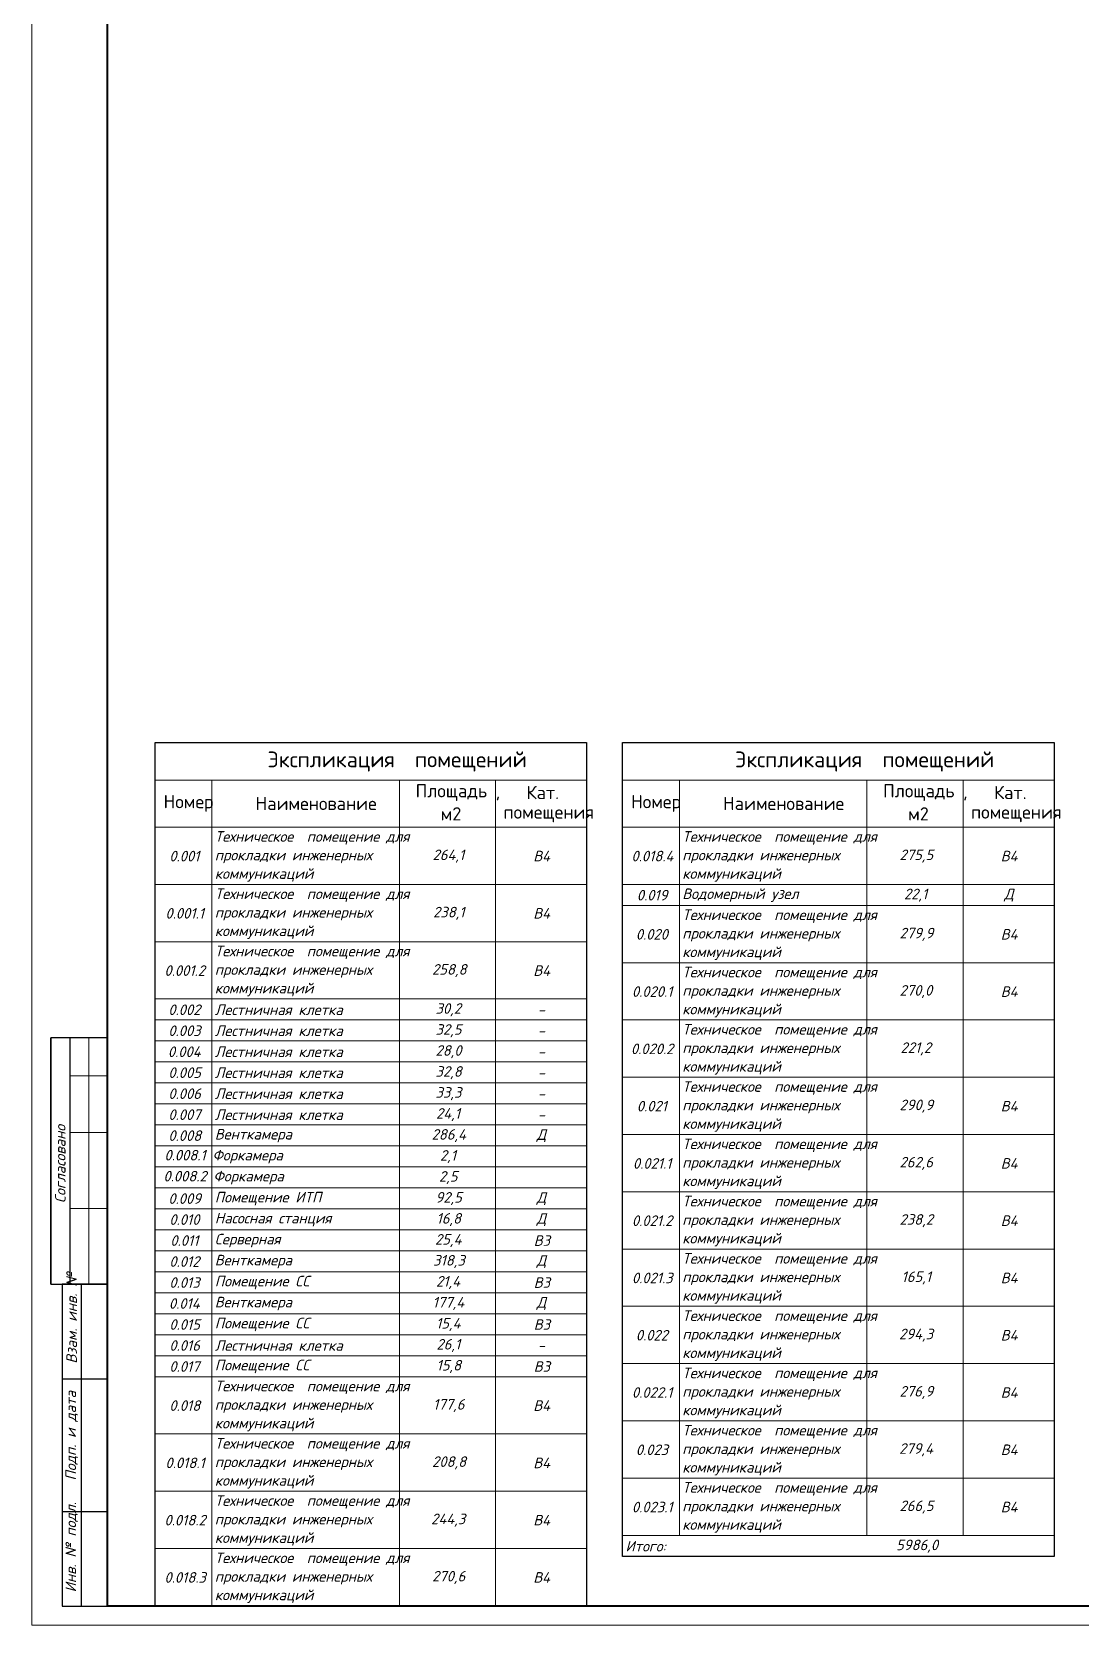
# Model space of a CAD drawing. Header units: millimetres. Extents: x -81576 to 1046824, y -248937 to 691537.
# Drawn here: x -81576 to -53878, y 507028 to 549078 of the extents above; entities that cross this region are included whole.
import ezdxf

# ---------------------------------------------------------------- set-up
doc = ezdxf.new("R2010")
doc.units = ezdxf.units.MM
doc.layers.add('PDF _Геометрия', color=7, linetype='Continuous', true_color=0x1d1d1d)
doc.layers.add('PDF _Текст', color=7, linetype='Continuous')
doc.styles.add('PDF ISOCPEUR', font='isocpeur.ttf')
doc.styles.add('PDF ISOCPEUR Italic', font='isocpeui.ttf')

msp = doc.modelspace()

# ---------------------------------------------------------------- linework, layer by layer
at = {"layer": 'PDF _Геометрия', "color": 7, "lineweight": 20}
msp.add_lwpolyline([(37323.8, 591127.9), (37323.8, 507027.9), (-81576.3, 507027.9), (-81576.3, 591127.9)], close=True, dxfattribs=at)
at = {"layer": 'PDF _Геометрия', "color": 7, "lineweight": 40}
msp.add_lwpolyline([(36823.8, 590627.9), (36823.8, 507527.9), (-79576.3, 507527.9), (-79576.3, 590627.9)], close=True, dxfattribs=at)
at = {"layer": 'PDF _Геометрия', "color": 7, "lineweight": 30}
for points in [[(-78321.4, 530326.9), (-66933.7, 530326.9), (-66933.7, 529326.9), (-66933.7, 507538.1), (-78321.4, 507538.1), (-78321.4, 529326.9)], [(-65981.2, 530326.9), (-54593.5, 530326.9), (-54593.5, 529326.9), (-54593.5, 508841.9), (-65981.2, 508841.9), (-65981.2, 529326.9)]]:
    msp.add_lwpolyline(points, close=True, dxfattribs=at)
at = {"layer": 'PDF _Геометрия', "color": 7, "lineweight": 9}
for points in [[(-78321.4, 529326.9), (-66933.7, 529326.9)], [(-76821.4, 529326.9), (-76821.4, 528087.7), (-76821.4, 526576.2), (-76821.4, 525064.7), (-76821.4, 523553.2), (-76821.4, 522999.3), (-76821.4, 522445.5), (-76821.4, 521891.7), (-76821.4, 521337.8), (-76821.4, 520784), (-76821.4, 520230.2), (-76821.4, 519676.3), (-76821.4, 519122.5), (-76821.4, 518568.6), (-76821.4, 518014.8), (-76821.4, 517461), (-76821.4, 516907.1), (-76821.4, 516353.3), (-76821.4, 515799.5), (-76821.4, 515245.6), (-76821.4, 514691.8), (-76821.4, 514137.9), (-76821.4, 513584.1), (-76821.4, 512072.6), (-76821.4, 510561.1), (-76821.4, 509049.6), (-76821.4, 507538.1)], [(-71873.7, 529326.9), (-71873.7, 528087.7), (-71873.7, 526576.2), (-71873.7, 525064.7), (-71873.7, 523553.2), (-71873.7, 522999.3), (-71873.7, 522445.5), (-71873.7, 521891.7), (-71873.7, 521337.8), (-71873.7, 520784), (-71873.7, 520230.2), (-71873.7, 519676.3), (-71873.7, 519122.5), (-71873.7, 518568.6), (-71873.7, 518014.8), (-71873.7, 517461), (-71873.7, 516907.1), (-71873.7, 516353.3), (-71873.7, 515799.5), (-71873.7, 515245.6), (-71873.7, 514691.8), (-71873.7, 514137.9), (-71873.7, 513584.1), (-71873.7, 512072.6), (-71873.7, 510561.1), (-71873.7, 509049.6), (-71873.7, 507538.1)], [(-69333.7, 529326.9), (-69333.7, 528087.7), (-69333.7, 526576.2), (-69333.7, 525064.7), (-69333.7, 523553.2), (-69333.7, 522999.3), (-69333.7, 522445.5), (-69333.7, 521891.7), (-69333.7, 521337.8), (-69333.7, 520784), (-69333.7, 520230.2), (-69333.7, 519676.3), (-69333.7, 519122.5), (-69333.7, 518568.6), (-69333.7, 518014.8), (-69333.7, 517461), (-69333.7, 516907.1), (-69333.7, 516353.3), (-69333.7, 515799.5), (-69333.7, 515245.6), (-69333.7, 514691.8), (-69333.7, 514137.9), (-69333.7, 513584.1), (-69333.7, 512072.6), (-69333.7, 510561.1), (-69333.7, 509049.6), (-69333.7, 507538.1)], [(-65981.2, 529326.9), (-54593.5, 529326.9)], [(-64481.2, 529326.9), (-64481.2, 528087.7), (-64481.2, 526576.2), (-64481.2, 526022.4), (-64481.2, 524510.9), (-64481.2, 522999.3), (-64481.2, 521487.8), (-64481.2, 519976.3), (-64481.2, 518464.8), (-64481.2, 516953.3), (-64481.2, 515441.8), (-64481.2, 513930.3), (-64481.2, 512418.8), (-64481.2, 510907.2), (-64481.2, 509395.7)], [(-59533.5, 529326.9), (-59533.5, 528087.7), (-59533.5, 526576.2), (-59533.5, 526022.4), (-59533.5, 524510.9), (-59533.5, 522999.3), (-59533.5, 521487.8), (-59533.5, 519976.3), (-59533.5, 518464.8), (-59533.5, 516953.3), (-59533.5, 515441.8), (-59533.5, 513930.3), (-59533.5, 512418.8), (-59533.5, 510907.2), (-59533.5, 509395.7)], [(-56993.5, 529326.9), (-56993.5, 528087.7), (-56993.5, 526576.2), (-56993.5, 526022.4), (-56993.5, 524510.9), (-56993.5, 522999.3), (-56993.5, 521487.8), (-56993.5, 519976.3), (-56993.5, 518464.8), (-56993.5, 516953.3), (-56993.5, 515441.8), (-56993.5, 513930.3), (-56993.5, 512418.8), (-56993.5, 510907.2), (-56993.5, 509395.7)], [(-66933.7, 528087.7), (-69333.7, 528087.7), (-71873.7, 528087.7), (-76821.4, 528087.7), (-78321.4, 528087.7)], [(-54593.5, 528087.7), (-56993.5, 528087.7), (-59533.5, 528087.7), (-64481.2, 528087.7), (-65981.2, 528087.7)], [(-66933.7, 526576.2), (-69333.7, 526576.2), (-71873.7, 526576.2), (-76821.4, 526576.2), (-78321.4, 526576.2)], [(-54593.5, 526576.2), (-56993.5, 526576.2), (-59533.5, 526576.2), (-64481.2, 526576.2), (-65981.2, 526576.2)], [(-54593.5, 526022.4), (-56993.5, 526022.4), (-59533.5, 526022.4), (-64481.2, 526022.4), (-65981.2, 526022.4)], [(-66933.7, 525064.7), (-69333.7, 525064.7), (-71873.7, 525064.7), (-76821.4, 525064.7), (-78321.4, 525064.7)], [(-54593.5, 524510.9), (-56993.5, 524510.9), (-59533.5, 524510.9), (-64481.2, 524510.9), (-65981.2, 524510.9)], [(-66933.7, 523553.2), (-69333.7, 523553.2), (-71873.7, 523553.2), (-76821.4, 523553.2), (-78321.4, 523553.2)], [(-66933.7, 522999.3), (-69333.7, 522999.3), (-71873.7, 522999.3), (-76821.4, 522999.3), (-78321.4, 522999.3)], [(-54593.5, 522999.3), (-56993.5, 522999.3), (-59533.5, 522999.3), (-64481.2, 522999.3), (-65981.2, 522999.3)], [(-80076.3, 522527.9), (-80076.3, 516027.9)], [(-79576.3, 522527.9), (-79576.3, 516027.9)], [(-66933.7, 522445.5), (-69333.7, 522445.5), (-71873.7, 522445.5), (-76821.4, 522445.5), (-78321.4, 522445.5)], [(-66933.7, 521891.7), (-69333.7, 521891.7), (-71873.7, 521891.7), (-76821.4, 521891.7), (-78321.4, 521891.7)], [(-80576.3, 521527.9), (-79576.3, 521527.9)], [(-54593.5, 521487.8), (-56993.5, 521487.8), (-59533.5, 521487.8), (-64481.2, 521487.8), (-65981.2, 521487.8)], [(-66933.7, 521337.8), (-69333.7, 521337.8), (-71873.7, 521337.8), (-76821.4, 521337.8), (-78321.4, 521337.8)], [(-66933.7, 520784), (-69333.7, 520784), (-71873.7, 520784), (-76821.4, 520784), (-78321.4, 520784)], [(-66933.7, 520230.2), (-69333.7, 520230.2), (-71873.7, 520230.2), (-76821.4, 520230.2), (-78321.4, 520230.2)], [(-80576.3, 520027.9), (-79576.3, 520027.9)], [(-54593.5, 519976.3), (-56993.5, 519976.3), (-59533.5, 519976.3), (-64481.2, 519976.3), (-65981.2, 519976.3)], [(-66933.7, 519676.3), (-69333.7, 519676.3), (-71873.7, 519676.3), (-76821.4, 519676.3), (-78321.4, 519676.3)], [(-66933.7, 519122.5), (-69333.7, 519122.5), (-71873.7, 519122.5), (-76821.4, 519122.5), (-78321.4, 519122.5)], [(-66933.7, 518568.6), (-69333.7, 518568.6), (-71873.7, 518568.6), (-76821.4, 518568.6), (-78321.4, 518568.6)], [(-54593.5, 518464.8), (-56993.5, 518464.8), (-59533.5, 518464.8), (-64481.2, 518464.8), (-65981.2, 518464.8)], [(-80576.3, 518027.9), (-79576.3, 518027.9)], [(-66933.7, 518014.8), (-69333.7, 518014.8), (-71873.7, 518014.8), (-76821.4, 518014.8), (-78321.4, 518014.8)], [(-66933.7, 517461), (-69333.7, 517461), (-71873.7, 517461), (-76821.4, 517461), (-78321.4, 517461)], [(-66933.7, 516907.1), (-69333.7, 516907.1), (-71873.7, 516907.1), (-76821.4, 516907.1), (-78321.4, 516907.1)], [(-54593.5, 516953.3), (-56993.5, 516953.3), (-59533.5, 516953.3), (-64481.2, 516953.3), (-65981.2, 516953.3)], [(-66933.7, 516353.3), (-69333.7, 516353.3), (-71873.7, 516353.3), (-76821.4, 516353.3), (-78321.4, 516353.3)], [(-66933.7, 515799.5), (-69333.7, 515799.5), (-71873.7, 515799.5), (-76821.4, 515799.5), (-78321.4, 515799.5)], [(-66933.7, 515245.6), (-69333.7, 515245.6), (-71873.7, 515245.6), (-76821.4, 515245.6), (-78321.4, 515245.6)], [(-54593.5, 515441.8), (-56993.5, 515441.8), (-59533.5, 515441.8), (-64481.2, 515441.8), (-65981.2, 515441.8)], [(-66933.7, 514691.8), (-69333.7, 514691.8), (-71873.7, 514691.8), (-76821.4, 514691.8), (-78321.4, 514691.8)], [(-66933.7, 514137.9), (-69333.7, 514137.9), (-71873.7, 514137.9), (-76821.4, 514137.9), (-78321.4, 514137.9)], [(-54593.5, 513930.3), (-56993.5, 513930.3), (-59533.5, 513930.3), (-64481.2, 513930.3), (-65981.2, 513930.3)], [(-66933.7, 513584.1), (-69333.7, 513584.1), (-71873.7, 513584.1), (-76821.4, 513584.1), (-78321.4, 513584.1)], [(-54593.5, 512418.8), (-56993.5, 512418.8), (-59533.5, 512418.8), (-64481.2, 512418.8), (-65981.2, 512418.8)], [(-66933.7, 512072.6), (-69333.7, 512072.6), (-71873.7, 512072.6), (-76821.4, 512072.6), (-78321.4, 512072.6)], [(-66933.7, 510561.1), (-69333.7, 510561.1), (-71873.7, 510561.1), (-76821.4, 510561.1), (-78321.4, 510561.1)], [(-54593.5, 510907.2), (-56993.5, 510907.2), (-59533.5, 510907.2), (-64481.2, 510907.2), (-65981.2, 510907.2)], [(-54593.5, 509395.7), (-56993.5, 509395.7), (-59533.5, 509395.7), (-64481.2, 509395.7), (-65981.2, 509395.7)], [(-66933.7, 509049.6), (-69333.7, 509049.6), (-71873.7, 509049.6), (-76821.4, 509049.6), (-78321.4, 509049.6)]]:
    msp.add_lwpolyline(points, dxfattribs=at)
at = {"layer": 'PDF _Геометрия', "color": 7, "lineweight": 30}
for points in [[(-79576.3, 522527.9), (-81076.3, 522527.9), (-81076.3, 516027.9), (-79576.3, 516027.9), (-80776.3, 516027.9), (-80776.3, 507527.9), (-79576.3, 507527.9)], [(-81076.3, 516027.9), (-81076.3, 522527.9)], [(-80576.3, 522527.9), (-80576.3, 516027.9)], [(-80276.3, 516027.9), (-80276.3, 507527.9)], [(-80776.3, 513527.9), (-79576.3, 513527.9)], [(-80776.3, 510027.9), (-79576.3, 510027.9)]]:
    msp.add_lwpolyline(points, dxfattribs=at)

# ---------------------------------------------------------------- texts
at = {"layer": 'PDF _Текст', "attachment_point": 4}
for s, insert, char_height, style in [('Экспликация  помещений', (-75355.1, 529820.2), 416.091, 'PDF ISOCPEUR'), ('Экспликация  помещений', (-63014.9, 529820.2), 416.091, 'PDF ISOCPEUR'), ('Площадь ,', (-71446.7, 529001.3), 348.98, 'PDF ISOCPEUR'), ('Кат.', (-68519.2, 529001.3), 348.98, 'PDF ISOCPEUR'), ('Площадь ,', (-59106.5, 529001.3), 348.98, 'PDF ISOCPEUR'), ('Кат.', (-56179, 529001.3), 348.98, 'PDF ISOCPEUR'), ('Номер', (-78098.5, 528714), 348.98, 'PDF ISOCPEUR'), ('Наименование', (-75671.7, 528714), 348.979, 'PDF ISOCPEUR'), ('м2', (-70785.4, 528439.1), 348.98, 'PDF ISOCPEUR'), ('Номер', (-65758.2, 528714), 348.98, 'PDF ISOCPEUR'), ('Наименование', (-63331.5, 528714), 348.979, 'PDF ISOCPEUR'), ('м2', (-58445.1, 528439.1), 348.98, 'PDF ISOCPEUR'), ('помещения', (-69127.7, 528439.1), 348.98, 'PDF ISOCPEUR'), ('помещения', (-56787.5, 528439.1), 348.98, 'PDF ISOCPEUR'), ('Техническое  помещение для', (-76746.4, 527804.1), 279.4, 'PDF ISOCPEUR Italic'), ('Техническое  помещение для', (-64406.2, 527804.1), 279.4, 'PDF ISOCPEUR Italic'), ('0.001', (-77947.4, 527325.3), 279.4, 'PDF ISOCPEUR Italic'), ('прокладки инженерных', (-76746.4, 527314.7), 279.4, 'PDF ISOCPEUR Italic'), ('264,1', (-70998.3, 527325.3), 279.4, 'PDF ISOCPEUR Italic'), ('В4', (-68340.4, 527325.3), 279.4, 'PDF ISOCPEUR Italic'), ('0.018.4', (-65749.1, 527325.3), 279.4, 'PDF ISOCPEUR Italic'), ('прокладки инженерных', (-64406.2, 527314.7), 279.4, 'PDF ISOCPEUR Italic'), ('275,5', (-58671.8, 527325.3), 279.4, 'PDF ISOCPEUR Italic'), ('В4', (-56000.1, 527325.3), 279.4, 'PDF ISOCPEUR Italic'), ('коммуникаций', (-76746.4, 526825.2), 279.4, 'PDF ISOCPEUR Italic'), ('коммуникаций', (-64406.2, 526825.2), 279.4, 'PDF ISOCPEUR Italic'), ('Техническое  помещение для', (-76746.4, 526292.6), 279.4, 'PDF ISOCPEUR Italic'), ('Водомерный узел', (-64406.2, 526292.6), 279.4, 'PDF ISOCPEUR Italic'), ('0.019', (-65607.2, 526292.6), 279.4, 'PDF ISOCPEUR Italic'), ('22,1', (-58554.8, 526292.6), 279.4, 'PDF ISOCPEUR Italic'), ('Д', (-55910.5, 526292.6), 279.4, 'PDF ISOCPEUR Italic'), ('0.001.1', (-78050.7, 525813.8), 279.4, 'PDF ISOCPEUR Italic'), ('прокладки инженерных', (-76746.4, 525803.1), 279.4, 'PDF ISOCPEUR Italic'), ('238,1', (-70985.9, 525813.8), 279.4, 'PDF ISOCPEUR Italic'), ('В4', (-68340.4, 525813.8), 279.4, 'PDF ISOCPEUR Italic'), ('Техническое  помещение для', (-64406.2, 525738.8), 279.4, 'PDF ISOCPEUR Italic'), ('коммуникаций', (-76746.4, 525313.7), 279.4, 'PDF ISOCPEUR Italic'), ('0.020', (-65633.3, 525260), 279.4, 'PDF ISOCPEUR Italic'), ('прокладки инженерных', (-64406.2, 525249.3), 279.4, 'PDF ISOCPEUR Italic'), ('279,9', (-58671.8, 525260), 279.4, 'PDF ISOCPEUR Italic'), ('В4', (-56000.2, 525260), 279.4, 'PDF ISOCPEUR Italic'), ('Техническое  помещение для', (-76746.4, 524781.1), 279.4, 'PDF ISOCPEUR Italic'), ('коммуникаций', (-64406.2, 524759.8), 279.4, 'PDF ISOCPEUR Italic'), ('0.001.2', (-78076.8, 524302.3), 279.4, 'PDF ISOCPEUR Italic'), ('прокладки инженерных', (-76746.4, 524291.6), 279.4, 'PDF ISOCPEUR Italic'), ('258,8', (-71012, 524302.3), 279.4, 'PDF ISOCPEUR Italic'), ('В4', (-68340.4, 524302.3), 279.4, 'PDF ISOCPEUR Italic'), ('Техническое  помещение для', (-64406.2, 524227.3), 279.4, 'PDF ISOCPEUR Italic'), ('коммуникаций', (-76746.4, 523802.2), 279.4, 'PDF ISOCPEUR Italic'), ('0.020.1', (-65736.6, 523748.4), 279.4, 'PDF ISOCPEUR Italic'), ('прокладки инженерных', (-64406.2, 523737.8), 279.4, 'PDF ISOCPEUR Italic'), ('270,0', (-58671.8, 523748.4), 279.4, 'PDF ISOCPEUR Italic'), ('В4', (-56000.2, 523748.4), 279.4, 'PDF ISOCPEUR Italic'), ('0.002', (-77973.5, 523269.6), 279.4, 'PDF ISOCPEUR Italic'), ('Лестничная клетка', (-76746.4, 523269.6), 279.4, 'PDF ISOCPEUR Italic'), ('30,2', (-70921.2, 523269.6), 279.4, 'PDF ISOCPEUR Italic'), ('-', (-68224.6, 523269.6), 279.4, 'PDF ISOCPEUR Italic'), ('коммуникаций', (-64406.2, 523248.3), 279.4, 'PDF ISOCPEUR Italic'), ('0.003', (-77973.5, 522715.8), 279.4, 'PDF ISOCPEUR Italic'), ('Лестничная клетка', (-76746.4, 522715.8), 279.4, 'PDF ISOCPEUR Italic'), ('32,5', (-70921.2, 522715.8), 279.4, 'PDF ISOCPEUR Italic'), ('-', (-68224.6, 522715.8), 279.4, 'PDF ISOCPEUR Italic'), ('Техническое  помещение для', (-64406.2, 522715.8), 279.4, 'PDF ISOCPEUR Italic'), ('0.004', (-77986, 522161.9), 279.4, 'PDF ISOCPEUR Italic'), ('Лестничная клетка', (-76746.4, 522161.9), 279.4, 'PDF ISOCPEUR Italic'), ('28,0', (-70921.2, 522161.9), 279.4, 'PDF ISOCPEUR Italic'), ('0.020.2', (-65762.8, 522236.9), 279.4, 'PDF ISOCPEUR Italic'), ('прокладки инженерных', (-64406.2, 522226.3), 279.4, 'PDF ISOCPEUR Italic'), ('221,2', (-58645.7, 522236.9), 279.4, 'PDF ISOCPEUR Italic'), ('-', (-68224.6, 522161.9), 279.4, 'PDF ISOCPEUR Italic'), ('коммуникаций', (-64406.2, 521736.8), 279.4, 'PDF ISOCPEUR Italic'), ('0.005', (-77973.5, 521608.1), 279.4, 'PDF ISOCPEUR Italic'), ('Лестничная клетка', (-76746.4, 521608.1), 279.4, 'PDF ISOCPEUR Italic'), ('32,8', (-70921.2, 521608.1), 279.4, 'PDF ISOCPEUR Italic'), ('-', (-68224.6, 521608.1), 279.4, 'PDF ISOCPEUR Italic'), ('0.006', (-77973.5, 521054.3), 279.4, 'PDF ISOCPEUR Italic'), ('Лестничная клетка', (-76746.4, 521054.3), 279.4, 'PDF ISOCPEUR Italic'), ('33,3', (-70921.1, 521054.3), 279.4, 'PDF ISOCPEUR Italic'), ('-', (-68224.6, 521054.3), 279.4, 'PDF ISOCPEUR Italic'), ('Техническое  помещение для', (-64406.2, 521204.3), 279.4, 'PDF ISOCPEUR Italic'), ('0.007', (-77973.5, 520500.4), 279.4, 'PDF ISOCPEUR Italic'), ('Лестничная клетка', (-76746.4, 520500.4), 279.4, 'PDF ISOCPEUR Italic'), ('24,1', (-70907.4, 520500.4), 279.4, 'PDF ISOCPEUR Italic'), ('0.021', (-65607.2, 520725.4), 279.4, 'PDF ISOCPEUR Italic'), ('прокладки инженерных', (-64406.2, 520714.8), 279.4, 'PDF ISOCPEUR Italic'), ('290,9', (-58671.9, 520725.4), 279.4, 'PDF ISOCPEUR Italic'), ('В4', (-56000.2, 520725.4), 279.4, 'PDF ISOCPEUR Italic'), ('-', (-68224.6, 520500.4), 279.4, 'PDF ISOCPEUR Italic'), ('коммуникаций', (-64406.2, 520225.3), 279.4, 'PDF ISOCPEUR Italic'), ('0.008', (-77973.5, 519946.6), 279.4, 'PDF ISOCPEUR Italic'), ('Венткамера', (-76746.4, 519946.6), 279.4, 'PDF ISOCPEUR Italic'), ('286,4', (-71024.5, 519946.6), 279.4, 'PDF ISOCPEUR Italic'), ('Д', (-68250.7, 519946.6), 279.4, 'PDF ISOCPEUR Italic'), ('Техническое  помещение для', (-64406.2, 519692.7), 279.4, 'PDF ISOCPEUR Italic'), ('0.008.1 Форкамера', (-78076.8, 519392.8), 279.4, 'PDF ISOCPEUR Italic'), ('2,1', (-70804.1, 519392.8), 279.4, 'PDF ISOCPEUR Italic'), ('0.021.1', (-65710.5, 519213.9), 279.4, 'PDF ISOCPEUR Italic'), ('262,6', (-58671.9, 519213.9), 279.4, 'PDF ISOCPEUR Italic'), ('В4', (-56000.2, 519213.9), 279.4, 'PDF ISOCPEUR Italic'), ('0.008.2 Форкамера', (-78103, 518838.9), 279.4, 'PDF ISOCPEUR Italic'), ('2,5', (-70830.3, 518838.9), 279.4, 'PDF ISOCPEUR Italic'), ('прокладки инженерных', (-64406.2, 519203.3), 279.4, 'PDF ISOCPEUR Italic'), ('коммуникаций', (-64406.3, 518713.8), 279.4, 'PDF ISOCPEUR Italic'), ('0.009', (-77973.5, 518285.1), 279.4, 'PDF ISOCPEUR Italic'), ('Помещение ИТП', (-76746.4, 518285.1), 279.4, 'PDF ISOCPEUR Italic'), ('92,5', (-70921.1, 518285.1), 279.4, 'PDF ISOCPEUR Italic'), ('Д', (-68250.7, 518285.1), 279.4, 'PDF ISOCPEUR Italic'), ('Техническое  помещение для', (-64406.3, 518181.2), 279.4, 'PDF ISOCPEUR Italic'), ('0.010', (-77947.4, 517731.2), 279.4, 'PDF ISOCPEUR Italic'), ('Насосная станция', (-76746.4, 517731.2), 279.4, 'PDF ISOCPEUR Italic'), ('16,8', (-70895, 517731.2), 279.4, 'PDF ISOCPEUR Italic'), ('Д', (-68250.7, 517731.2), 279.4, 'PDF ISOCPEUR Italic'), ('0.021.2', (-65736.7, 517702.4), 279.4, 'PDF ISOCPEUR Italic'), ('прокладки инженерных', (-64406.3, 517691.8), 279.4, 'PDF ISOCPEUR Italic'), ('238,2', (-58671.9, 517702.4), 279.4, 'PDF ISOCPEUR Italic'), ('В4', (-56000.2, 517702.4), 279.4, 'PDF ISOCPEUR Italic'), ('0.011', (-77921.2, 517177.4), 279.4, 'PDF ISOCPEUR Italic'), ('Серверная', (-76746.4, 517177.4), 279.4, 'PDF ISOCPEUR Italic'), ('25,4', (-70933.6, 517177.4), 279.4, 'PDF ISOCPEUR Italic'), ('В3', (-68327.9, 517177.4), 279.4, 'PDF ISOCPEUR Italic'), ('коммуникаций', (-64406.3, 517202.3), 279.4, 'PDF ISOCPEUR Italic'), ('Венткамера', (-76746.4, 516623.6), 279.4, 'PDF ISOCPEUR Italic'), ('318,3', (-70985.9, 516623.6), 279.4, 'PDF ISOCPEUR Italic'), ('Техническое  помещение для', (-64406.3, 516669.7), 279.4, 'PDF ISOCPEUR Italic'), ('0.012', (-77947.4, 516623.6), 279.4, 'PDF ISOCPEUR Italic'), ('Д', (-68250.7, 516623.6), 279.4, 'PDF ISOCPEUR Italic'), ('0.013', (-77947.4, 516069.7), 279.4, 'PDF ISOCPEUR Italic'), ('Помещение СС', (-76746.4, 516069.7), 279.4, 'PDF ISOCPEUR Italic'), ('21,4', (-70907.4, 516069.7), 279.4, 'PDF ISOCPEUR Italic'), ('В3', (-68327.9, 516069.7), 279.4, 'PDF ISOCPEUR Italic'), ('0.021.3', (-65736.7, 516190.9), 279.4, 'PDF ISOCPEUR Italic'), ('прокладки инженерных', (-64406.3, 516180.2), 279.4, 'PDF ISOCPEUR Italic'), ('165,1', (-58619.6, 516190.9), 279.4, 'PDF ISOCPEUR Italic'), ('В4', (-56000.2, 516190.9), 279.4, 'PDF ISOCPEUR Italic'), ('0.014', (-77959.8, 515515.9), 279.4, 'PDF ISOCPEUR Italic'), ('Венткамера', (-76746.4, 515515.9), 279.4, 'PDF ISOCPEUR Italic'), ('177,4', (-70998.3, 515515.9), 279.4, 'PDF ISOCPEUR Italic'), ('Д', (-68250.7, 515515.9), 279.4, 'PDF ISOCPEUR Italic'), ('коммуникаций', (-64406.3, 515690.8), 279.4, 'PDF ISOCPEUR Italic'), ('Помещение СС', (-76746.4, 514962.1), 279.4, 'PDF ISOCPEUR Italic'), ('15,4', (-70907.4, 514962.1), 279.4, 'PDF ISOCPEUR Italic'), ('Техническое  помещение для', (-64406.3, 515158.2), 279.4, 'PDF ISOCPEUR Italic'), ('0.015', (-77947.4, 514962.1), 279.4, 'PDF ISOCPEUR Italic'), ('В3', (-68327.9, 514962.1), 279.4, 'PDF ISOCPEUR Italic'), ('0.022', (-65633.4, 514679.4), 279.4, 'PDF ISOCPEUR Italic'), ('прокладки инженерных', (-64406.3, 514668.7), 279.4, 'PDF ISOCPEUR Italic'), ('294,3', (-58684.3, 514679.4), 279.4, 'PDF ISOCPEUR Italic'), ('В4', (-56000.2, 514679.4), 279.4, 'PDF ISOCPEUR Italic'), ('0.016', (-77947.4, 514408.2), 279.4, 'PDF ISOCPEUR Italic'), ('Лестничная клетка', (-76746.4, 514408.2), 279.4, 'PDF ISOCPEUR Italic'), ('26,1', (-70895, 514408.2), 279.4, 'PDF ISOCPEUR Italic'), ('-', (-68224.6, 514408.2), 279.4, 'PDF ISOCPEUR Italic'), ('коммуникаций', (-64406.3, 514179.2), 279.4, 'PDF ISOCPEUR Italic'), ('0.017', (-77947.4, 513854.4), 279.4, 'PDF ISOCPEUR Italic'), ('Помещение СС', (-76746.4, 513854.4), 279.4, 'PDF ISOCPEUR Italic'), ('15,8', (-70895, 513854.4), 279.4, 'PDF ISOCPEUR Italic'), ('В3', (-68327.9, 513854.4), 279.4, 'PDF ISOCPEUR Italic'), ('Техническое  помещение для', (-76746.4, 513300.5), 279.4, 'PDF ISOCPEUR Italic'), ('Техническое  помещение для', (-64406.3, 513646.7), 279.4, 'PDF ISOCPEUR Italic'), ('0.022.1', (-65736.7, 513167.9), 279.4, 'PDF ISOCPEUR Italic'), ('прокладки инженерных', (-64406.3, 513157.2), 279.4, 'PDF ISOCPEUR Italic'), ('276,9', (-58671.9, 513167.9), 279.4, 'PDF ISOCPEUR Italic'), ('В4', (-56000.2, 513167.9), 279.4, 'PDF ISOCPEUR Italic'), ('0.018', (-77947.4, 512821.7), 279.4, 'PDF ISOCPEUR Italic'), ('прокладки инженерных', (-76746.4, 512811.1), 279.4, 'PDF ISOCPEUR Italic'), ('177,6', (-70985.9, 512821.7), 279.4, 'PDF ISOCPEUR Italic'), ('В4', (-68340.3, 512821.7), 279.4, 'PDF ISOCPEUR Italic'), ('коммуникаций', (-64406.3, 512667.7), 279.4, 'PDF ISOCPEUR Italic'), ('коммуникаций', (-76746.4, 512321.6), 279.4, 'PDF ISOCPEUR Italic'), ('Техническое  помещение для', (-64406.3, 512135.2), 279.4, 'PDF ISOCPEUR Italic'), ('Техническое  помещение для', (-76746.4, 511789), 279.4, 'PDF ISOCPEUR Italic'), ('0.023', (-65633.4, 511656.3), 279.4, 'PDF ISOCPEUR Italic'), ('279,4', (-58684.4, 511656.3), 279.4, 'PDF ISOCPEUR Italic'), ('В4', (-56000.2, 511656.3), 279.4, 'PDF ISOCPEUR Italic'), ('0.018.1', (-78050.7, 511310.2), 279.4, 'PDF ISOCPEUR Italic'), ('прокладки инженерных', (-76746.4, 511299.6), 279.4, 'PDF ISOCPEUR Italic'), ('208,8', (-71012, 511310.2), 279.4, 'PDF ISOCPEUR Italic'), ('В4', (-68340.4, 511310.2), 279.4, 'PDF ISOCPEUR Italic'), ('прокладки инженерных', (-64406.3, 511645.7), 279.4, 'PDF ISOCPEUR Italic'), ('коммуникаций', (-64406.3, 511156.2), 279.4, 'PDF ISOCPEUR Italic'), ('коммуникаций', (-76746.4, 510810.1), 279.4, 'PDF ISOCPEUR Italic'), ('Техническое  помещение для', (-64406.3, 510623.7), 279.4, 'PDF ISOCPEUR Italic'), ('Техническое  помещение для', (-76746.4, 510277.5), 279.4, 'PDF ISOCPEUR Italic'), ('0.023.1', (-65736.7, 510144.8), 279.4, 'PDF ISOCPEUR Italic'), ('прокладки инженерных', (-64406.3, 510134.2), 279.4, 'PDF ISOCPEUR Italic'), ('266,5', (-58671.9, 510144.8), 279.4, 'PDF ISOCPEUR Italic'), ('В4', (-56000.2, 510144.8), 279.4, 'PDF ISOCPEUR Italic'), ('0.018.2', (-78076.8, 509798.7), 279.4, 'PDF ISOCPEUR Italic'), ('прокладки инженерных', (-76746.4, 509788), 279.4, 'PDF ISOCPEUR Italic'), ('244,3', (-71036.9, 509798.7), 279.4, 'PDF ISOCPEUR Italic'), ('В4', (-68340.4, 509798.7), 279.4, 'PDF ISOCPEUR Italic'), ('коммуникаций', (-64406.3, 509644.7), 279.4, 'PDF ISOCPEUR Italic'), ('коммуникаций', (-76746.4, 509298.6), 279.4, 'PDF ISOCPEUR Italic'), ('Итого:', (-65906.3, 509112.2), 279.4, 'PDF ISOCPEUR Italic'), ('5986,0', (-58762.8, 509112.2), 279.4, 'PDF ISOCPEUR Italic'), ('Техническое  помещение для', (-76746.4, 508766), 279.4, 'PDF ISOCPEUR Italic'), ('0.018.3', (-78076.9, 508287.2), 279.4, 'PDF ISOCPEUR Italic'), ('270,6', (-71012, 508287.2), 279.4, 'PDF ISOCPEUR Italic'), ('В4', (-68340.4, 508287.2), 279.4, 'PDF ISOCPEUR Italic'), ('прокладки инженерных', (-76746.4, 508276.5), 279.4, 'PDF ISOCPEUR Italic'), ('коммуникаций', (-76746.4, 507787), 279.4, 'PDF ISOCPEUR Italic')]:
    msp.add_mtext(s, dxfattribs=dict(at, insert=insert, char_height=char_height, style=style))
at = {"layer": 'PDF _Текст', "char_height": 279.4, "attachment_point": 4, "rotation": 90, "style": 'PDF ISOCPEUR Italic'}
for s, insert in [('Согласовано', (-80826.6, 518166.9)), ('Взам. инв. №', (-80526.7, 513929.9)), ('Подп. и дата', (-80526.7, 510843.4)), ('Инв. № подл.', (-80526.7, 507892.9))]:
    msp.add_mtext(s, dxfattribs=dict(at, insert=insert))

doc.saveas('drawing.dxf')
